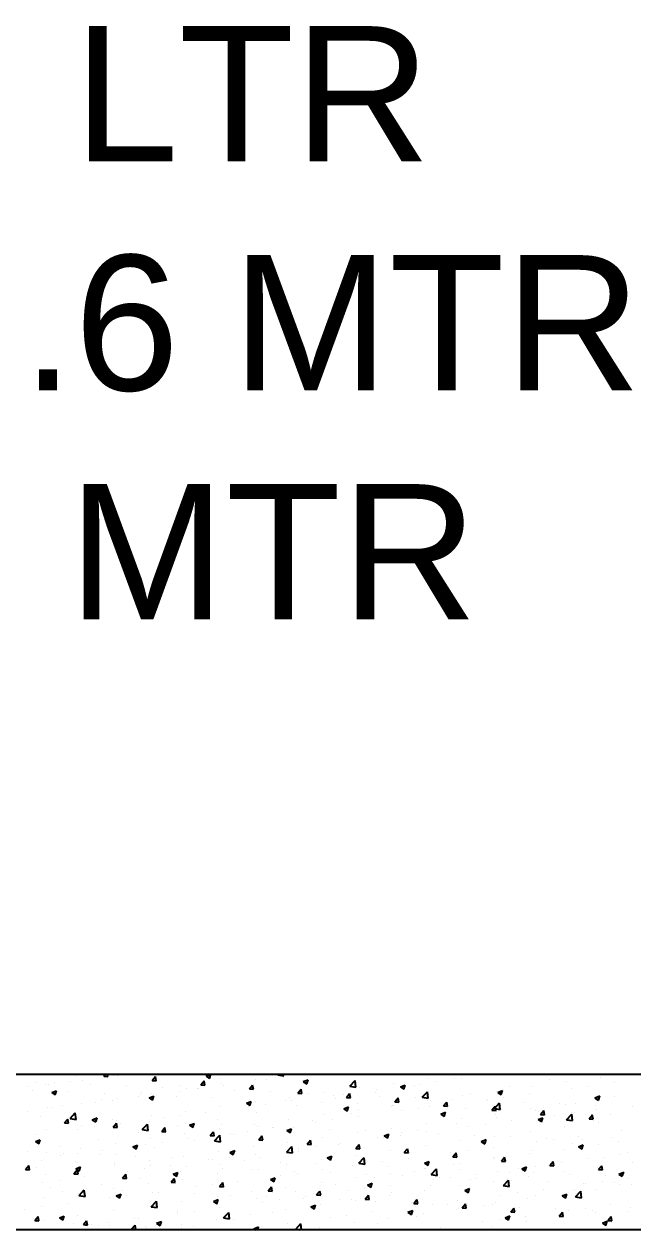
# Model space of a CAD drawing. Header units: millimetres. Extents: x 331487 to 517269, y 198509 to 399936.
# Drawn here: x 446587 to 447486, y 322089 to 323871 of the extents above; entities that cross this region are included whole.
import ezdxf

# ---------------------------------------------------------------- set-up
doc = ezdxf.new("R2010")
doc.units = ezdxf.units.MM
doc.header["$MEASUREMENT"] = 0
doc.layers.add('9th_Column', color=2, linetype='Continuous', lineweight=25)
doc.layers.add('9th_Text', color=7, linetype='Continuous', lineweight=5)
doc.layers.add('COLUMN', color=6, linetype='Continuous')
doc.styles.add('MtXpl_Swis721_Lt_BT', font='swissl.ttf')

msp = doc.modelspace()

# ---------------------------------------------------------------- linework, layer by layer
at = {"layer": '9th_Column'}
for p, q in [((443134.3, 322318.5), (447634.5, 322318.5)), ((447934.5, 322088.7), (442904.3, 322088.5))]:
    msp.add_line(p, q, dxfattribs=at)
at = {"layer": 'COLUMN', "color": 2, "linetype": 'Continuous'}
for p, q in [((446604.9, 322306.7), (446604.9, 322306.7)), ((446631.1, 322306.3), (446631.1, 322306.3)), ((446655.6, 322308.2), (446655.6, 322308.2)), ((446663.2, 322316.7), (446663.2, 322316.7)), ((446673.4, 322309.2), (446673.4, 322309.2)), ((446704.4, 322315.6), (446706.8, 322318.5)), ((446704.4, 322315.6), (446710.3, 322315.1)), ((446710.3, 322315.1), (446709.7, 322318.5)), ((446718.8, 322316.5), (446718.8, 322316.5)), ((446725.3, 322316.7), (446725.3, 322316.7)), ((446776.1, 322309.4), (446780.9, 322315.1)), ((446776.1, 322309.4), (446782.1, 322308.8)), ((446782.1, 322308.8), (446780.9, 322315.1)), ((446847.8, 322303.1), (446852.6, 322308.8)), ((446853.8, 322302.6), (446852.6, 322308.8)), ((446855.6, 322315.8), (446862.5, 322318.5)), ((446855.6, 322315.8), (446860.6, 322312.5)), ((446860.5, 322312.5), (446862.6, 322318.5)), ((446876.3, 322311.7), (446876.3, 322311.7)), ((446929.3, 322311.4), (446929.3, 322311.4)), ((446944.6, 322310.2), (446944.6, 322310.2)), ((446961.5, 322317.6), (446970.4, 322316.2)), ((446961.6, 322317.7), (446962.4, 322318.5)), ((446969.6, 322313.5), (446969.6, 322313.5)), ((446970.4, 322316.2), (446970.1, 322318.5)), ((446979.8, 322317.8), (446979.8, 322317.8)), ((446999.3, 322307.8), (447006.3, 322310.5)), ((446999.3, 322307.8), (447004.3, 322304.5)), ((447004.3, 322304.5), (447006.3, 322310.5)), ((447007.5, 322318.5), (447007.5, 322318.5)), ((447068.3, 322301.1), (447076.1, 322309.2)), ((447077.1, 322299.6), (447076, 322309.1)), ((447132.4, 322305.5), (447132.4, 322305.5)), ((447184.3, 322313), (447184.3, 322313)), ((447195.4, 322307.3), (447195.4, 322307.3)), ((447222.1, 322312.1), (447222.1, 322312.1)), ((447233.3, 322312.3), (447233.3, 322312.3)), ((447362.7, 322310.2), (447362.7, 322310.2)), ((447388.2, 322307.7), (447388.2, 322307.7)), ((447438.7, 322314.1), (447438.7, 322314.1)), ((447459.1, 322306), (447459.1, 322306)), ((446592.7, 322299.9), (446592.7, 322299.9)), ((446598.8, 322295.2), (446598.8, 322295.2)), ((446617.7, 322303.2), (446617.7, 322303.2)), ((446622.9, 322302.8), (446622.9, 322302.8)), ((446627.8, 322291.6), (446634.8, 322294.3)), ((446627.8, 322291.6), (446632.8, 322288.2)), ((446632.8, 322288.2), (446634.8, 322294.3)), ((446652.2, 322292.9), (446652.2, 322292.9)), ((446684.5, 322304.1), (446684.5, 322304.1)), ((446705.6, 322290.6), (446705.6, 322290.6)), ((446737.9, 322301.8), (446737.9, 322301.8)), ((446758.9, 322288.4), (446758.9, 322288.4)), ((446759.7, 322291.7), (446759.7, 322291.7)), ((446775.5, 322290.5), (446775.5, 322290.5)), ((446791.2, 322299.6), (446791.2, 322299.6)), ((446818, 322301.7), (446818, 322301.7)), ((446818.5, 322293.6), (446818.5, 322293.6)), ((446826, 322296.9), (446826, 322296.9)), ((446843.6, 322296.9), (446843.6, 322296.9)), ((446844.6, 322297.3), (446844.6, 322297.3)), ((446847.8, 322303.1), (446853.8, 322302.6)), ((446877.9, 322304.4), (446877.9, 322304.4)), ((446881.4, 322301.9), (446881.4, 322301.9)), ((446898, 322295.1), (446898, 322295.1)), ((446919.6, 322296.8), (446924.4, 322302.6)), ((446919.6, 322296.8), (446925.5, 322296.3)), ((446925.5, 322296.3), (446924.4, 322302.5)), ((446951.4, 322292.8), (446951.4, 322292.8)), ((446991.3, 322290.5), (446996.1, 322296.3)), ((446991.3, 322290.5), (446997.3, 322290)), ((446997.3, 322290), (446996.1, 322296.3)), ((447004.8, 322290.5), (447004.8, 322290.5)), ((447030.5, 322292), (447030.5, 322292)), ((447044.4, 322287.4), (447044.4, 322287.4)), ((447058.2, 322288.3), (447058.2, 322288.3)), ((447063, 322284.3), (447067.8, 322290)), ((447069, 322283.7), (447067.8, 322290)), ((447068.2, 322301), (447077.1, 322299.6)), ((447069.4, 322290.7), (447069.4, 322290.7)), ((447081.8, 322299.1), (447081.8, 322299.1)), ((447105.5, 322292.1), (447105.5, 322292.1)), ((447107.3, 322295.7), (447107.3, 322295.7)), ((447143, 322299.8), (447150, 322302.5)), ((447143, 322299.8), (447148, 322296.5)), ((447148, 322296.5), (447150, 322302.5)), ((447163.8, 322302.1), (447163.8, 322302.1)), ((447170.4, 322304), (447170.4, 322304)), ((447175, 322284.5), (447182.8, 322292.7)), ((447183.8, 322283.1), (447182.7, 322292.6)), ((447246.1, 322290.2), (447246.1, 322290.2)), ((447284.9, 322293.1), (447284.9, 322293.1)), ((447286.7, 322291.8), (447293.7, 322294.5)), ((447286.7, 322291.8), (447291.7, 322288.5)), ((447291.7, 322288.5), (447293.7, 322294.5)), ((447304.4, 322300.2), (447304.4, 322300.2)), ((447333.1, 322289.4), (447333.1, 322289.4)), ((447336.9, 322300.6), (447336.9, 322300.6)), ((447396.2, 322297.7), (447396.2, 322297.7)), ((447421.3, 322301), (447421.3, 322301)), ((446621.7, 322269.5), (446621.7, 322269.5)), ((446643, 322271.7), (446643, 322271.7)), ((446672.2, 322275.9), (446672.2, 322275.9)), ((446692.5, 322277), (446692.5, 322277)), ((446701.4, 322281.7), (446701.4, 322281.7)), ((446717.5, 322280.3), (446717.5, 322280.3)), ((446724.1, 322283.4), (446724.1, 322283.4)), ((446755.4, 322285.3), (446755.4, 322285.3)), ((446771.6, 322283.6), (446778.6, 322286.3)), ((446771.6, 322283.6), (446776.5, 322280.2)), ((446776.5, 322280.2), (446778.6, 322286.3)), ((446812.3, 322286.1), (446812.3, 322286.1)), ((446865.7, 322283.9), (446865.7, 322283.9)), ((446876.7, 322271.1), (446876.7, 322271.1)), ((446915.3, 322275.6), (446922.3, 322278.3)), ((446915.3, 322275.6), (446920.2, 322272.2)), ((446918.3, 322270.8), (446918.3, 322270.8)), ((446919.1, 322281.6), (446919.1, 322281.6)), ((446920.2, 322272.2), (446922.3, 322278.3)), ((446928.1, 322278.1), (446928.1, 322278.1)), ((446943.3, 322274.1), (446943.3, 322274.1)), ((446972.5, 322279.4), (446972.5, 322279.4)), ((446978.6, 322284.5), (446978.6, 322284.5)), ((446981.2, 322279.1), (446981.2, 322279.1)), ((446988.8, 322272.1), (446988.8, 322272.1)), ((447025.9, 322277.1), (447025.9, 322277.1)), ((447047.2, 322282.1), (447047.2, 322282.1)), ((447059, 322267.6), (447066, 322270.3)), ((447063, 322284.3), (447069, 322283.7)), ((447064, 322264.2), (447066, 322270.3)), ((447079.2, 322274.9), (447079.2, 322274.9)), ((447111.5, 322286), (447111.5, 322286)), ((447129.4, 322270.2), (447129.4, 322270.2)), ((447131.1, 322272.2), (447131.1, 322272.2)), ((447132.6, 322272.6), (447132.6, 322272.6)), ((447134.7, 322278), (447139.5, 322283.7)), ((447134.7, 322278), (447140.7, 322277.5)), ((447140.7, 322277.5), (447139.5, 322283.7)), ((447164.9, 322283.8), (447164.9, 322283.8)), ((447174.9, 322284.5), (447183.8, 322283.1)), ((447183.1, 322279.7), (447183.1, 322279.7)), ((447186, 322270.3), (447186, 322270.3)), ((447187.8, 322280.2), (447187.8, 322280.2)), ((447206.5, 322271.7), (447211.3, 322277.5)), ((447206.5, 322271.7), (447212.4, 322271.2)), ((447207, 322272.8), (447207, 322272.8)), ((447212.4, 322271.2), (447211.3, 322277.4)), ((447218.3, 322281.5), (447218.3, 322281.5)), ((447234.4, 322286.7), (447234.4, 322286.7)), ((447270.2, 322281.1), (447270.2, 322281.1)), ((447271.7, 322279.3), (447271.7, 322279.3)), ((447278.2, 322265.4), (447283, 322271.2)), ((447281.7, 322268), (447289.5, 322276.1)), ((447284.2, 322264.9), (447283, 322271.2)), ((447290.5, 322266.5), (447289.4, 322276)), ((447295.2, 322284.4), (447295.2, 322284.4)), ((447325.1, 322277), (447325.1, 322277)), ((447378.5, 322274.8), (447378.5, 322274.8)), ((447387, 322274.4), (447387, 322274.4)), ((447400.9, 322275.2), (447400.9, 322275.2)), ((447430.4, 322283.8), (447437.4, 322286.5)), ((447430.4, 322283.8), (447435.4, 322280.5)), ((447431.8, 322272.5), (447431.8, 322272.5)), ((447435.4, 322280.5), (447437.4, 322286.5)), ((447437.5, 322280.8), (447437.5, 322280.8)), ((447459.2, 322285.2), (447459.2, 322285.2)), ((447485.2, 322270.2), (447485.2, 322270.2)), ((446591.4, 322263.7), (446591.4, 322263.7)), ((446611.2, 322255.5), (446611.2, 322255.5)), ((446629.3, 322268.7), (446629.3, 322268.7)), ((446646.5, 322246.7), (446651.3, 322252.4)), ((446652.5, 322246.2), (446651.3, 322252.4)), ((446654.6, 322253.2), (446663.5, 322251.9)), ((446654.7, 322253.3), (446662.4, 322261.5)), ((446663.5, 322251.9), (446662.4, 322261.4)), ((446664.6, 322253.2), (446664.6, 322253.2)), ((446687.5, 322251.3), (446694.5, 322254)), ((446692.5, 322248), (446694.5, 322254)), ((446774.3, 322257.2), (446774.3, 322257.2)), ((446792.2, 322254.2), (446792.2, 322254.2)), ((446817.3, 322257.5), (446817.3, 322257.5)), ((446824.8, 322263.6), (446824.8, 322263.6)), ((446855.1, 322262.5), (446855.1, 322262.5)), ((446872.2, 322252.1), (446872.2, 322252.1)), ((446930.5, 322262.1), (446930.5, 322262.1)), ((447029.3, 322258.7), (447029.3, 322258.7)), ((447059, 322267.6), (447064, 322264.2)), ((447071.1, 322260.2), (447071.1, 322260.2)), ((447080.6, 322265.8), (447080.6, 322265.8)), ((447081, 322256.2), (447081, 322256.2)), ((447144.1, 322264.5), (447144.1, 322264.5)), ((447169.1, 322267.8), (447169.1, 322267.8)), ((447202.7, 322259.6), (447209.7, 322262.3)), ((447202.7, 322259.6), (447207.7, 322256.2)), ((447207.7, 322256.2), (447209.7, 322262.3)), ((447233.2, 322253.4), (447233.2, 322253.4)), ((447239.4, 322268.1), (447239.4, 322268.1)), ((447278.2, 322265.4), (447284.2, 322264.9)), ((447281.7, 322267.9), (447290.5, 322266.5)), ((447283.7, 322259.8), (447283.7, 322259.8)), ((447284.3, 322255.2), (447284.3, 322255.2)), ((447292.8, 322265.8), (447292.8, 322265.8)), ((447335.7, 322267.3), (447335.7, 322267.3)), ((447342.6, 322265.2), (447342.6, 322265.2)), ((447346.2, 322263.6), (447346.2, 322263.6)), ((447346.4, 322251.6), (447353.4, 322254.2)), ((447346.4, 322251.6), (447351.4, 322248.2)), ((447349.9, 322259.2), (447354.7, 322264.9)), ((447349.9, 322259.2), (447355.9, 322258.6)), ((447351.4, 322248.2), (447353.4, 322254.2)), ((447355.9, 322258.6), (447354.7, 322264.9)), ((447369.9, 322258.3), (447369.9, 322258.3)), ((447388.5, 322251.4), (447396.3, 322259.6)), ((447395, 322261.6), (447395, 322261.6)), ((447397.3, 322250), (447396.2, 322259.5)), ((447399.5, 322261.3), (447399.5, 322261.3)), ((447421.6, 322252.9), (447426.5, 322258.6)), ((447421.6, 322252.9), (447427.6, 322252.4)), ((447427.6, 322252.4), (447426.4, 322258.6)), ((447432.8, 322266.6), (447432.8, 322266.6)), ((447452.9, 322259.1), (447452.9, 322259.1)), ((446620.5, 322236.3), (446620.5, 322236.3)), ((446646.5, 322246.7), (446652.5, 322246.2)), ((446666.2, 322237.6), (446666.2, 322237.6)), ((446671, 322242.7), (446671, 322242.7)), ((446687.5, 322251.3), (446692.5, 322248)), ((446691.2, 322240.9), (446691.2, 322240.9)), ((446718, 322251), (446718, 322251)), ((446718.2, 322240.4), (446723.1, 322246.2)), ((446718.2, 322240.4), (446724.2, 322239.9)), ((446722.9, 322250.2), (446722.9, 322250.2)), ((446724.2, 322239.9), (446723.1, 322246.2)), ((446729.1, 322245.9), (446729.1, 322245.9)), ((446761.3, 322236.7), (446770.2, 322235.3)), ((446761.4, 322236.8), (446769.2, 322244.9)), ((446770.2, 322235.3), (446769.1, 322244.8)), ((446771.4, 322248.7), (446771.4, 322248.7)), ((446790, 322234.1), (446794.8, 322239.9)), ((446790, 322234.1), (446796, 322233.6)), ((446795.9, 322233.6), (446794.8, 322239.9)), ((446813.9, 322242.1), (446813.9, 322242.1)), ((446824.7, 322246.5), (446824.7, 322246.5)), ((446831.2, 322243.3), (446838.3, 322246)), ((446831.2, 322243.3), (446836.2, 322240)), ((446836.2, 322240), (446838.2, 322246)), ((446875.5, 322237.8), (446875.5, 322237.8)), ((446878.1, 322244.2), (446878.1, 322244.2)), ((446917, 322234.6), (446917, 322234.6)), ((446926.8, 322244.8), (446926.8, 322244.8)), ((446931.5, 322242), (446931.5, 322242)), ((446954.5, 322240.1), (446954.5, 322240.1)), ((446954.9, 322239.6), (446954.9, 322239.6)), ((446975, 322235.3), (446982, 322238)), ((446975, 322235.3), (446979.9, 322232)), ((446977.3, 322251.2), (446977.3, 322251.2)), ((446979.9, 322232), (446982, 322238)), ((446984.9, 322239.7), (446984.9, 322239.7)), ((447012.8, 322250.1), (447012.8, 322250.1)), ((447018, 322247.9), (447018, 322247.9)), ((447038.3, 322237.5), (447038.3, 322237.5)), ((447043.1, 322251.2), (447043.1, 322251.2)), ((447091.6, 322235.2), (447091.6, 322235.2)), ((447129.9, 322238.9), (447129.9, 322238.9)), ((447167.6, 322235.2), (447167.6, 322235.2)), ((447181.9, 322246.4), (447181.9, 322246.4)), ((447225.9, 322245.2), (447225.9, 322245.2)), ((447243.9, 322241.7), (447243.9, 322241.7)), ((447268.9, 322245), (447268.9, 322245)), ((447306.8, 322250), (447306.8, 322250)), ((447334.4, 322234), (447334.4, 322234)), ((447385.8, 322241.1), (447385.8, 322241.1)), ((447388.4, 322251.3), (447397.3, 322250)), ((447436.3, 322247.5), (447436.3, 322247.5)), ((447469.7, 322235.4), (447469.7, 322235.4)), ((446603, 322229.3), (446603, 322229.3)), ((446603.5, 322219.1), (446610.5, 322221.8)), ((446603.5, 322219.1), (446608.5, 322215.7)), ((446608.5, 322215.7), (446610.5, 322221.8)), ((446697.2, 322222), (446697.2, 322222)), ((446721.7, 322216.9), (446721.7, 322216.9)), ((446755.6, 322232.1), (446755.6, 322232.1)), ((446773, 322223.9), (446773, 322223.9)), ((446791, 322218), (446791, 322218)), ((446823.6, 322230.3), (446823.6, 322230.3)), ((446828.8, 322223), (446828.8, 322223)), ((446837.8, 322220.1), (446837.8, 322220.1)), ((446861.7, 322227.9), (446866.5, 322233.6)), ((446861.7, 322227.9), (446867.7, 322227.3)), ((446867.7, 322227.3), (446866.5, 322233.6)), ((446868, 322220.1), (446876.9, 322218.8)), ((446868.1, 322220.2), (446875.9, 322228.4)), ((446876.9, 322218.8), (446875.8, 322228.3)), ((446892, 322231.3), (446892, 322231.3)), ((446896.2, 322230.1), (446896.2, 322230.1)), ((446933.4, 322221.6), (446938.2, 322227.3)), ((446933.4, 322221.6), (446939.4, 322221.1)), ((446939.4, 322221.1), (446938.2, 322227.3)), ((446976.1, 322218), (446976.1, 322218)), ((447005.2, 322215.3), (447010, 322221.1)), ((447011.1, 322214.8), (447010, 322221.1)), ((447028.1, 322225.5), (447028.1, 322225.5)), ((447054.6, 322216.8), (447054.6, 322216.8)), ((447079.4, 322232.5), (447079.4, 322232.5)), ((447109.3, 322225.2), (447109.3, 322225.2)), ((447117.8, 322225.1), (447117.8, 322225.1)), ((447118.7, 322227.3), (447125.7, 322230)), ((447118.7, 322227.3), (447123.6, 322224)), ((447123.6, 322224), (447125.7, 322230)), ((447142.8, 322228.4), (447142.8, 322228.4)), ((447145, 322232.9), (447145, 322232.9)), ((447180.7, 322233.4), (447180.7, 322233.4)), ((447198.4, 322230.7), (447198.4, 322230.7)), ((447232, 322220.1), (447232, 322220.1)), ((447251.8, 322228.4), (447251.8, 322228.4)), ((447262.4, 322219.3), (447269.4, 322222)), ((447262.4, 322219.3), (447267.4, 322215.9)), ((447267.4, 322215.9), (447269.4, 322222)), ((447282.5, 322226.6), (447282.5, 322226.6)), ((447305.2, 322226.2), (447305.2, 322226.2)), ((447343.6, 322218.8), (447343.6, 322218.8)), ((447358.6, 322223.9), (447358.6, 322223.9)), ((447368.7, 322222.1), (447368.7, 322222.1)), ((447406.5, 322227.1), (447406.5, 322227.1)), ((447411.9, 322221.7), (447411.9, 322221.7)), ((447455.1, 322225.6), (447455.1, 322225.6)), ((447465.3, 322219.4), (447465.3, 322219.4)), ((446591.7, 322204.4), (446591.7, 322204.4)), ((446619.3, 322203), (446619.3, 322203)), ((446638.9, 322212), (446638.9, 322212)), ((446639.9, 322198.2), (446639.9, 322198.2)), ((446645.1, 322202.1), (446645.1, 322202.1)), ((446664.9, 322201.4), (446664.9, 322201.4)), ((446669.8, 322209.4), (446669.8, 322209.4)), ((446698.5, 322199.9), (446698.5, 322199.9)), ((446702.8, 322206.4), (446702.8, 322206.4)), ((446721.2, 322200.1), (446721.2, 322200.1)), ((446747.2, 322211.1), (446754.2, 322213.8)), ((446747.2, 322211.1), (446752.2, 322207.7)), ((446752.2, 322207.7), (446754.2, 322213.8)), ((446765.9, 322214.7), (446765.9, 322214.7)), ((446779.5, 322210.1), (446779.5, 322210.1)), ((446874.3, 322204.5), (446874.3, 322204.5)), ((446890.9, 322203.1), (446897.9, 322205.8)), ((446890.9, 322203.1), (446895.9, 322199.7)), ((446895.9, 322199.7), (446897.9, 322205.8)), ((446925.6, 322211.6), (446925.6, 322211.6)), ((446928.6, 322200.2), (446928.6, 322200.2)), ((446974.7, 322203.6), (446983.6, 322202.2)), ((446974.8, 322203.7), (446982.6, 322211.8)), ((446983.6, 322202.2), (446982.5, 322211.7)), ((446991.7, 322208.5), (446991.7, 322208.5)), ((446992.7, 322205.1), (446992.7, 322205.1)), ((447005.2, 322215.3), (447011.1, 322214.8)), ((447016.8, 322211.8), (447016.8, 322211.8)), ((447051, 322215.1), (447051, 322215.1)), ((447076.9, 322209), (447081.7, 322214.8)), ((447076.9, 322209), (447082.9, 322208.5)), ((447078.2, 322199.2), (447078.2, 322199.2)), ((447082.9, 322208.5), (447081.7, 322214.8)), ((447128.7, 322205.6), (447128.7, 322205.6)), ((447148.6, 322202.8), (447153.4, 322208.5)), ((447148.6, 322202.8), (447154.6, 322202.2)), ((447154.6, 322202.2), (447153.4, 322208.5)), ((447180.6, 322213.1), (447180.6, 322213.1)), ((447217.6, 322202.3), (447217.6, 322202.3)), ((447220.3, 322196.5), (447225.2, 322202.2)), ((447226.3, 322196), (447225.1, 322202.2)), ((447242.6, 322205.5), (447242.6, 322205.5)), ((447280.5, 322210.5), (447280.5, 322210.5)), ((447333.2, 322200.8), (447333.2, 322200.8)), ((447338.4, 322205.5), (447338.4, 322205.5)), ((447384.6, 322207.8), (447384.6, 322207.8)), ((447396.8, 322215.5), (447396.8, 322215.5)), ((447406.1, 322211.3), (447413.1, 322214)), ((447406.1, 322211.3), (447411.1, 322207.9)), ((447411.1, 322207.9), (447413.1, 322214)), ((447435.1, 322214.2), (447435.1, 322214.2)), ((447468.4, 322199.3), (447468.4, 322199.3)), ((447479, 322203.6), (447479, 322203.6)), ((446588.7, 322177.7), (446593.5, 322183.5)), ((446594.6, 322177.2), (446593.5, 322183.5)), ((446612.8, 322191), (446612.8, 322191)), ((446662.9, 322190.1), (446662.9, 322190.1)), ((446663.2, 322178.8), (446670.2, 322181.5)), ((446666.2, 322188.7), (446666.2, 322188.7)), ((446668.2, 322175.5), (446670.2, 322181.5)), ((446719.6, 322186.5), (446719.6, 322186.5)), ((446720.5, 322183.6), (446720.5, 322183.6)), ((446751.9, 322197.6), (446751.9, 322197.6)), ((446771.8, 322190.6), (446771.8, 322190.6)), ((446773, 322184.2), (446773, 322184.2)), ((446802.5, 322183.6), (446802.5, 322183.6)), ((446805.3, 322195.4), (446805.3, 322195.4)), ((446822.3, 322197), (446822.3, 322197)), ((446826.3, 322181.9), (446826.3, 322181.9)), ((446858.6, 322193.1), (446858.6, 322193.1)), ((446865.7, 322191.9), (446865.7, 322191.9)), ((446876, 322185.1), (446876, 322185.1)), ((446890.7, 322195.2), (446890.7, 322195.2)), ((446912, 322190.9), (446912, 322190.9)), ((446934.3, 322195.1), (446934.3, 322195.1)), ((446965.4, 322188.6), (446965.4, 322188.6)), ((446974.9, 322184.7), (446974.9, 322184.7)), ((447018.8, 322186.4), (447018.8, 322186.4)), ((447026.9, 322192.2), (447026.9, 322192.2)), ((447034.7, 322195.1), (447041.7, 322197.7)), ((447034.7, 322195.1), (447039.6, 322191.7)), ((447039.6, 322191.7), (447041.6, 322197.7)), ((447072.2, 322184.1), (447072.2, 322184.1)), ((447081.5, 322187), (447090.4, 322185.7)), ((447081.6, 322187.1), (447089.3, 322195.3)), ((447090.4, 322185.7), (447089.3, 322195.2)), ((447091.5, 322185.7), (447091.5, 322185.7)), ((447116.5, 322189), (447116.5, 322189)), ((447125.6, 322181.8), (447125.6, 322181.8)), ((447154.4, 322193.9), (447154.4, 322193.9)), ((447178.4, 322187.1), (447185.4, 322189.7)), ((447178.4, 322187.1), (447183.3, 322183.7)), ((447183.3, 322183.7), (447185.4, 322189.7)), ((447220.3, 322196.5), (447226.3, 322196)), ((447221.8, 322185.5), (447221.8, 322185.5)), ((447230.8, 322186.9), (447230.8, 322186.9)), ((447280.1, 322195.5), (447280.1, 322195.5)), ((447281.3, 322193.3), (447281.3, 322193.3)), ((447292.1, 322190.2), (447296.9, 322196)), ((447292.1, 322190.2), (447298, 322189.7)), ((447298, 322189.7), (447296.9, 322196)), ((447322.1, 322179), (447329.1, 322181.7)), ((447327, 322175.7), (447329.1, 322181.7)), ((447342.3, 322182.7), (447342.3, 322182.7)), ((447362.4, 322183.6), (447362.4, 322183.6)), ((447363.8, 322183.9), (447368.6, 322189.7)), ((447363.8, 322183.9), (447369.8, 322183.4)), ((447369.8, 322183.4), (447368.6, 322189.7)), ((447380.2, 322187.7), (447380.2, 322187.7)), ((447420.7, 322193.6), (447420.7, 322193.6)), ((447433.9, 322180.9), (447433.9, 322180.9)), ((447435.5, 322177.7), (447440.3, 322183.4)), ((447441.5, 322177.1), (447440.3, 322183.4)), ((447443.4, 322196), (447443.4, 322196)), ((447485.8, 322188.4), (447485.8, 322188.4)), ((446588.7, 322177.7), (446594.6, 322177.2)), ((446604.6, 322180.1), (446604.6, 322180.1)), ((446618, 322169.7), (446618, 322169.7)), ((446660.4, 322171.5), (446665.2, 322177.2)), ((446660.4, 322171.5), (446666.4, 322171)), ((446663.2, 322178.8), (446668.2, 322175.5)), ((446666.4, 322170.9), (446665.2, 322177.2)), ((446668.5, 322176.1), (446668.5, 322176.1)), ((446676.5, 322167), (446676.5, 322167)), ((446732.1, 322165.2), (446736.9, 322170.9)), ((446732.1, 322165.2), (446738.1, 322164.7)), ((446738.1, 322164.7), (446736.9, 322170.9)), ((446739.6, 322175.3), (446739.6, 322175.3)), ((446759.4, 322165.1), (446759.4, 322165.1)), ((446764.6, 322178.6), (446764.6, 322178.6)), ((446803.8, 322158.9), (446808.7, 322164.7)), ((446806.9, 322170.8), (446813.9, 322173.5)), ((446806.9, 322170.8), (446811.9, 322167.5)), ((446809.8, 322158.4), (446808.7, 322164.7)), ((446811.9, 322167.5), (446813.9, 322173.5)), ((446817.7, 322175.1), (446817.7, 322175.1)), ((446821.1, 322163.7), (446821.1, 322163.7)), ((446873.1, 322171.2), (446873.1, 322171.2)), ((446879.7, 322179.7), (446879.7, 322179.7)), ((446924.4, 322178.3), (446924.4, 322178.3)), ((446933.1, 322177.4), (446933.1, 322177.4)), ((446950.6, 322162.8), (446957.6, 322165.5)), ((446950.6, 322162.8), (446955.6, 322159.5)), ((446955.6, 322159.4), (446957.6, 322165.5)), ((446965.4, 322169.1), (446965.4, 322169.1)), ((446986.5, 322175.2), (446986.5, 322175.2)), ((446990.5, 322172.4), (446990.5, 322172.4)), ((447028.3, 322177.3), (447028.3, 322177.3)), ((447039.9, 322172.9), (447039.9, 322172.9)), ((447077, 322165.9), (447077, 322165.9)), ((447093.3, 322170.7), (447093.3, 322170.7)), ((447105.2, 322165.5), (447105.2, 322165.5)), ((447127.5, 322172.3), (447127.5, 322172.3)), ((447146.6, 322168.4), (447146.6, 322168.4)), ((447163.5, 322175.5), (447163.5, 322175.5)), ((447178.9, 322179.6), (447178.9, 322179.6)), ((447179.4, 322179.8), (447179.4, 322179.8)), ((447188.2, 322170.5), (447197.1, 322169.1)), ((447188.3, 322170.6), (447196.1, 322178.7)), ((447191.2, 322162.8), (447191.2, 322162.8)), ((447197.1, 322169.1), (447196, 322178.6)), ((447200, 322166.2), (447200, 322166.2)), ((447216.3, 322166.1), (447216.3, 322166.1)), ((447232.3, 322177.3), (447232.3, 322177.3)), ((447245.8, 322163.6), (447245.8, 322163.6)), ((447253.4, 322163.9), (447253.4, 322163.9)), ((447254.2, 322171.1), (447254.2, 322171.1)), ((447285.7, 322175.1), (447285.7, 322175.1)), ((447304.1, 322173.6), (447304.1, 322173.6)), ((447317.3, 322179.4), (447317.3, 322179.4)), ((447322.1, 322179), (447327.1, 322175.7)), ((447332, 322167.5), (447332, 322167.5)), ((447339.1, 322172.8), (447339.1, 322172.8)), ((447383.4, 322174.5), (447383.4, 322174.5)), ((447392.5, 322170.6), (447392.5, 322170.6)), ((447435.5, 322177.7), (447441.5, 322177.1)), ((447445.8, 322168.3), (447445.8, 322168.3)), ((447465.8, 322171), (447472.8, 322173.7)), ((447465.8, 322171), (447470.8, 322167.7)), ((447470.8, 322167.7), (447472.8, 322173.7)), ((447480, 322164.8), (447480, 322164.8)), ((446613.5, 322158.7), (446613.5, 322158.7)), ((446625.2, 322151.3), (446625.2, 322151.3)), ((446638.6, 322162), (446638.6, 322162)), ((446642.8, 322145.1), (446642.8, 322145.1)), ((446667.9, 322139.4), (446675.7, 322147.5)), ((446676.7, 322137.9), (446675.6, 322147.4)), ((446678.6, 322149.1), (446678.6, 322149.1)), ((446701.1, 322155.1), (446701.1, 322155.1)), ((446719.3, 322150.3), (446719.3, 322150.3)), ((446732, 322146.8), (446732, 322146.8)), ((446770.6, 322157.3), (446770.6, 322157.3)), ((446803.8, 322158.9), (446809.8, 322158.4)), ((446839.4, 322152.5), (446839.4, 322152.5)), ((446864.4, 322155.8), (446864.4, 322155.8)), ((446875.6, 322152.6), (446880.4, 322158.4)), ((446875.6, 322152.6), (446881.6, 322152.1)), ((446881.5, 322152.1), (446880.4, 322158.4)), ((446902.3, 322160.7), (446902.3, 322160.7)), ((446923.2, 322145), (446923.2, 322145)), ((446947.3, 322146.4), (446952.1, 322152.1)), ((446947.3, 322146.4), (446953.3, 322145.9)), ((446953.3, 322145.8), (446952.1, 322152.1)), ((446973.7, 322151.4), (446973.7, 322151.4)), ((446988.5, 322145.5), (446988.5, 322145.5)), ((447019, 322140.1), (447023.8, 322145.8)), ((447025, 322139.6), (447023.8, 322145.8)), ((447025.6, 322158.9), (447025.6, 322158.9)), ((447046.9, 322155.5), (447046.9, 322155.5)), ((447065.2, 322146.2), (447065.2, 322146.2)), ((447090.2, 322149.5), (447090.2, 322149.5)), ((447094.3, 322154.8), (447101.3, 322157.5)), ((447094.3, 322154.8), (447099.3, 322151.4)), ((447099.3, 322151.4), (447101.3, 322157.5)), ((447128.1, 322154.5), (447128.1, 322154.5)), ((447178.2, 322146.5), (447178.2, 322146.5)), ((447187.5, 322153.5), (447187.5, 322153.5)), ((447229.6, 322153.6), (447229.6, 322153.6)), ((447238.1, 322146.8), (447245.1, 322149.5)), ((447238.1, 322146.8), (447243, 322143.4)), ((447243, 322143.4), (447245.1, 322149.5)), ((447280.1, 322160), (447280.1, 322160)), ((447294.9, 322153.9), (447303.8, 322152.6)), ((447295, 322154), (447302.8, 322162.2)), ((447303.8, 322152.6), (447302.7, 322162.1)), ((447306.8, 322161.6), (447306.8, 322161.6)), ((447353.9, 322148.2), (447353.9, 322148.2)), ((447360.2, 322159.4), (447360.2, 322159.4)), ((447400.6, 322148.6), (447400.6, 322148.6)), ((447401.7, 322137.5), (447409.5, 322145.6)), ((447410.5, 322136), (447409.4, 322145.5)), ((447413.5, 322157.1), (447413.5, 322157.1)), ((447417.1, 322156.6), (447417.1, 322156.6)), ((447432.6, 322147.6), (447432.6, 322147.6)), ((447442.1, 322159.9), (447442.1, 322159.9)), ((447458.9, 322158.6), (447458.9, 322158.6)), ((447466.9, 322154.9), (447466.9, 322154.9)), ((447484.6, 322155.1), (447484.6, 322155.1)), ((446616.8, 322136.4), (446616.8, 322136.4)), ((446650.1, 322127.6), (446650.1, 322127.6)), ((446667.3, 322142.8), (446667.3, 322142.8)), ((446667.8, 322139.3), (446676.7, 322137.9)), ((446713.3, 322135.9), (446713.3, 322135.9)), ((446722.9, 322138.6), (446729.9, 322141.2)), ((446722.9, 322138.6), (446727.9, 322135.2)), ((446727.9, 322135.2), (446729.9, 322141.2)), ((446738.3, 322139.2), (446738.3, 322139.2)), ((446774.6, 322122.8), (446782.4, 322130.9)), ((446776.2, 322144.1), (446776.2, 322144.1)), ((446783.4, 322121.4), (446782.3, 322130.9)), ((446785.4, 322144.5), (446785.4, 322144.5)), ((446819.9, 322130.4), (446819.9, 322130.4)), ((446838.7, 322142.3), (446838.7, 322142.3)), ((446866.6, 322130.6), (446873.6, 322133.2)), ((446866.6, 322130.6), (446871.6, 322127.2)), ((446871.6, 322127.2), (446873.6, 322133.2)), ((446871.8, 322137.9), (446871.8, 322137.9)), ((446892.1, 322140), (446892.1, 322140)), ((446930.2, 322135.5), (446930.2, 322135.5)), ((446939.1, 322129.6), (446939.1, 322129.6)), ((446945.5, 322137.8), (446945.5, 322137.8)), ((446964.2, 322132.9), (446964.2, 322132.9)), ((446998.9, 322135.5), (446998.9, 322135.5)), ((447002, 322137.9), (447002, 322137.9)), ((447019, 322140.1), (447025, 322139.6)), ((447052.3, 322133.3), (447052.3, 322133.3)), ((447070.8, 322133.5), (447070.8, 322133.5)), ((447075.8, 322132.6), (447075.8, 322132.6)), ((447090.8, 322133.8), (447095.6, 322139.6)), ((447090.8, 322133.8), (447096.7, 322133.3)), ((447096.7, 322133.3), (447095.6, 322139.6)), ((447105.7, 322131), (447105.7, 322131)), ((447126.3, 322139), (447126.3, 322139)), ((447129.1, 322143.5), (447129.1, 322143.5)), ((447159, 322128.8), (447159, 322128.8)), ((447162.5, 322127.5), (447167.3, 322133.3)), ((447162.5, 322127.5), (447168.5, 322127)), ((447168.5, 322127), (447167.3, 322133.3)), ((447227.8, 322131.7), (447227.8, 322131.7)), ((447234.2, 322121.3), (447239, 322127)), ((447240.2, 322120.7), (447239, 322127)), ((447284, 322128.6), (447284, 322128.6)), ((447291, 322140), (447291, 322140)), ((447316, 322143.3), (447316, 322143.3)), ((447330.8, 322134.2), (447330.8, 322134.2)), ((447342.3, 322138.6), (447342.3, 322138.6)), ((447381.8, 322138.8), (447388.8, 322141.5)), ((447381.8, 322138.8), (447386.7, 322135.4)), ((447382.1, 322141.2), (447382.1, 322141.2)), ((447386.7, 322135.4), (447388.8, 322141.5)), ((447401.6, 322137.4), (447410.5, 322136)), ((446587.2, 322119.3), (446587.2, 322119.3)), ((446612.3, 322122.6), (446612.3, 322122.6)), ((446638.9, 322106.3), (446645.9, 322109)), ((446643.8, 322103), (446645.9, 322109)), ((446666.1, 322109.5), (446666.1, 322109.5)), ((446718.1, 322117), (446718.1, 322117)), ((446769.4, 322124), (446769.4, 322124)), ((446774.6, 322122.7), (446783.4, 322121.4)), ((446813.1, 322113), (446813.1, 322113)), ((446813.6, 322115.4), (446813.6, 322115.4)), ((446838.1, 322116.3), (446838.1, 322116.3)), ((446871.9, 322125.4), (446871.9, 322125.4)), ((446876, 322121.3), (446876, 322121.3)), ((446881.4, 322106.3), (446889.2, 322114.4)), ((446890.2, 322104.8), (446889.1, 322114.3)), ((446922, 322111.7), (446922, 322111.7)), ((446954.2, 322113.5), (446954.2, 322113.5)), ((446972.5, 322118.1), (446972.5, 322118.1)), ((447010.3, 322122.5), (447017.3, 322125.2)), ((447010.3, 322122.5), (447015.3, 322119.2)), ((447012.5, 322123.5), (447012.5, 322123.5)), ((447015.3, 322119.2), (447017.3, 322125.2)), ((447024.4, 322125.6), (447024.4, 322125.6)), ((447063.9, 322110.1), (447063.9, 322110.1)), ((447101.8, 322115.1), (447101.8, 322115.1)), ((447154, 322114.5), (447161, 322117.2)), ((447154, 322114.5), (447159, 322111.2)), ((447159, 322111.2), (447161, 322117.2)), ((447164.9, 322123.4), (447164.9, 322123.4)), ((447177, 322113.2), (447177, 322113.2)), ((447190, 322126.7), (447190, 322126.7)), ((447212.4, 322126.5), (447212.4, 322126.5)), ((447225.6, 322118.5), (447225.6, 322118.5)), ((447228.3, 322120.3), (447228.3, 322120.3)), ((447234.2, 322121.3), (447240.2, 322120.7)), ((447265.8, 322124.2), (447265.8, 322124.2)), ((447278.9, 322126.7), (447278.9, 322126.7)), ((447297.7, 322106.5), (447304.7, 322109.2)), ((447302.7, 322103.2), (447304.7, 322109.2)), ((447305.9, 322115), (447310.8, 322120.7)), ((447305.9, 322115), (447311.9, 322114.5)), ((447311.9, 322114.5), (447310.7, 322120.7)), ((447319.2, 322122), (447319.2, 322122)), ((447372.6, 322119.7), (447372.6, 322119.7)), ((447377.7, 322108.7), (447382.5, 322114.5)), ((447383.6, 322108.2), (447382.5, 322114.5)), ((447390.8, 322117.1), (447390.8, 322117.1)), ((447415.8, 322120.4), (447415.8, 322120.4)), ((447426, 322117.5), (447426, 322117.5)), ((447431.4, 322114.3), (447431.4, 322114.3)), ((447453.7, 322125.4), (447453.7, 322125.4)), ((447479.3, 322115.2), (447479.3, 322115.2)), ((447483.4, 322121.8), (447483.4, 322121.8)), ((446602.5, 322102.5), (446607.4, 322108.3)), ((446602.5, 322102.5), (446608.5, 322102)), ((446605.7, 322100.2), (446605.7, 322100.2)), ((446608.5, 322102), (446607.4, 322108.3)), ((446615.6, 322103.1), (446615.6, 322103.1)), ((446638.9, 322106.3), (446643.8, 322103)), ((446659.1, 322098), (446659.1, 322098)), ((446674.3, 322096.3), (446679.1, 322102)), ((446674.3, 322096.3), (446680.2, 322095.7)), ((446680.2, 322095.7), (446679.1, 322102)), ((446687, 322096.4), (446687, 322096.4)), ((446696.9, 322095.4), (446696.9, 322095.4)), ((446712, 322099.7), (446712, 322099.7)), ((446712.5, 322095.7), (446712.5, 322095.7)), ((446746, 322090), (446750.8, 322095.7)), ((446749.9, 322104.7), (446749.9, 322104.7)), ((446752, 322089.4), (446750.8, 322095.7)), ((446755.3, 322105.4), (446755.3, 322105.4)), ((446765.9, 322093.4), (446765.9, 322093.4)), ((446782.6, 322098.3), (446789.6, 322101)), ((446782.6, 322098.3), (446787.6, 322094.9)), ((446787.6, 322094.9), (446789.6, 322101)), ((446818.7, 322097.2), (446818.7, 322097.2)), ((446819.3, 322091.2), (446819.3, 322091.2)), ((446837.5, 322093.5), (446837.5, 322093.5)), ((446870.6, 322104.6), (446870.6, 322104.6)), ((446881.3, 322106.2), (446890.2, 322104.8)), ((446895.9, 322103.5), (446895.9, 322103.5)), ((446926.3, 322090.3), (446933.3, 322093)), ((446931.9, 322088.7), (446933.3, 322093)), ((446937.8, 322093.5), (446937.8, 322093.5)), ((446975.7, 322098.5), (446975.7, 322098.5)), ((446988.1, 322089.7), (446995.9, 322097.8)), ((446996.8, 322088.7), (446995.8, 322097.7)), ((447023.2, 322092.3), (447023.2, 322092.3)), ((447038.9, 322106.8), (447038.9, 322106.8)), ((447074.6, 322099.3), (447074.6, 322099.3)), ((447109, 322098.5), (447109, 322098.5)), ((447125.1, 322105.7), (447125.1, 322105.7)), ((447167.3, 322108.5), (447167.3, 322108.5)), ((447201.5, 322092.2), (447201.5, 322092.2)), ((447264.7, 322100.5), (447264.7, 322100.5)), ((447277.6, 322093.4), (447277.6, 322093.4)), ((447289.7, 322103.8), (447289.7, 322103.8)), ((447297.7, 322106.5), (447302.7, 322103.2)), ((447327.6, 322108.8), (447327.6, 322108.8)), ((447329.6, 322100.9), (447329.6, 322100.9)), ((447377.7, 322108.7), (447383.6, 322108.2)), ((447380.9, 322107.9), (447380.9, 322107.9)), ((447441.5, 322098.5), (447448.5, 322101.2)), ((447441.5, 322098.5), (447446.4, 322095.2)), ((447446.4, 322095.2), (447448.5, 322101.2)), ((447449.4, 322102.4), (447454.2, 322108.2)), ((447449.4, 322102.4), (447455.4, 322101.9)), ((447455.4, 322101.9), (447454.2, 322108.2)), ((447454.8, 322098.9), (447454.8, 322098.9)), ((446746, 322090), (446752, 322089.5)), ((446768.2, 322090.7), (446768.2, 322090.7)), ((446821.9, 322088.7), (446822.5, 322089.4)), ((446822.7, 322088.7), (446822.5, 322089.4)), ((446872.7, 322088.9), (446872.7, 322088.9)), ((446912.8, 322090.2), (446912.8, 322090.2)), ((446926.3, 322090.3), (446928.7, 322088.7)), ((446988, 322089.6), (446994.1, 322088.7)), ((447396.5, 322088.9), (447396.5, 322088.9))]:
    msp.add_line(p, q, dxfattribs=at)

# ---------------------------------------------------------------- texts
at = {"layer": '9th_Text', "style": 'MtXpl_Swis721_Lt_BT'}
for s, p in [('CAPACITY: 50,000 LTR', (444175.5, 323667.9)), ('SIZE: 2.75 X 4.80 X 4.6 MTR', (443880.9, 323329.4)), ('LIQUID DEPTH: 4.0 MTR', (444074.8, 322990.9))]:
    msp.add_text(s, height=200, dxfattribs=at).set_placement(p)

doc.saveas('drawing.dxf')
